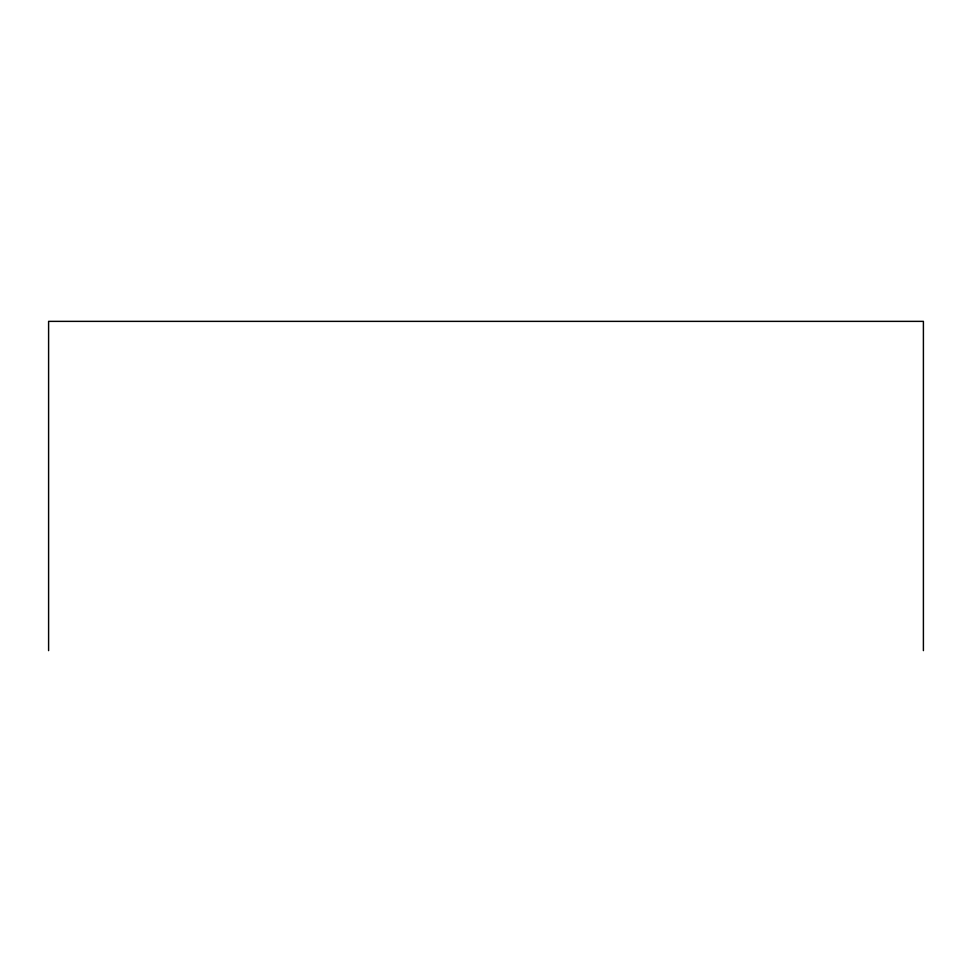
<?xml version="1.0" encoding="UTF-8"?>
<svg xmlns="http://www.w3.org/2000/svg" width="972" height="972" viewBox="0 0 972 972"><rect width="100%" height="100%" fill="white"/><g stroke="black" fill="none" stroke-linecap="round" stroke-linejoin="round"><path stroke-width="1.46" d="M923.4 650.633L923.4 321.368L48.6 321.368L48.6 650.633"/></g></svg>
